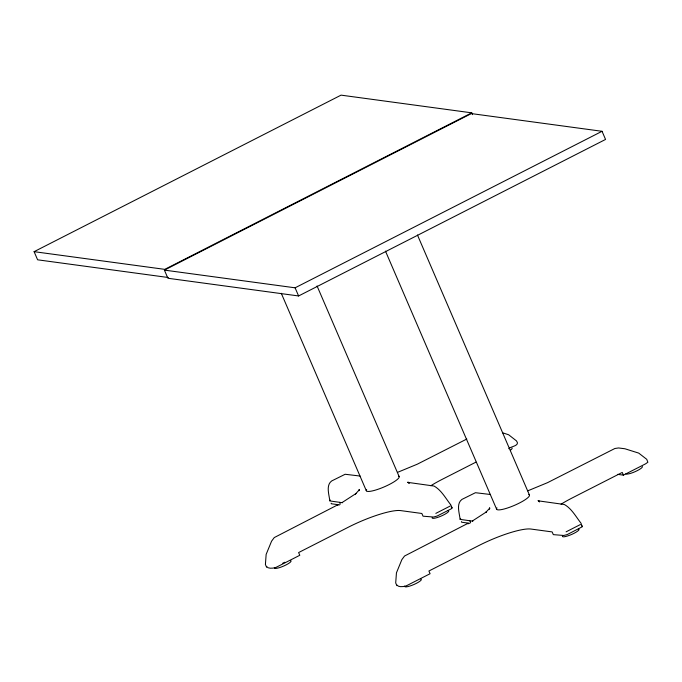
<?xml version="1.0" encoding="UTF-8"?>
<svg xmlns="http://www.w3.org/2000/svg" width="682" height="682" viewBox="0 0 682 682"><rect width="100%" height="100%" fill="white"/><g stroke="black" fill="none" stroke-linecap="round" stroke-linejoin="round"><path stroke-width="1.02" d="M359.243 490.341L359.354 489.403L359.09 490.631L359.423 489.736L355.39 494.066L356.013 493.529L342.134 502.523M489.54 508.781L489.65 507.851L489.386 509.07L489.719 508.184L485.686 512.514L486.309 511.977L472.421 520.971M450.947 505.2L452.115 507.911L451.305 508.798L436.992 516.095L433.53 517.033L423.028 516.189L421.851 513.478L400.632 510.596A43.154 8.534 -23.3 0 0 348.451 527.152L298.614 552.565L299.79 555.276L277.642 566.572C275.076 568.515 267.6 568.993 266.884 566.682M539.53 501.943L538.158 500.562L539.138 501.253L538.243 500.835L564.346 504.501C571.687 508.593 575.958 516.786 581.013 523.205L582.215 526.811L567.279 534.543L563.826 535.481L553.315 534.637L552.147 531.917L530.928 529.044A43.154 8.534 -23.3 0 0 478.747 545.6L428.91 571.013L430.078 573.724L407.93 585.02C405.372 586.963 397.896 587.432 397.18 585.13M502.489 432.755L508.661 434.775L516.436 440.862C520.63 445.883 510.682 446.292 508.772 448.713M527.749 490.844L547.569 482.651L614.891 448.492L618.54 447.955L624.908 448.765L638.719 453.104L646.732 459.31L647.866 462.243L645.513 463.871L623.408 475.141L617.602 474.357M342.56 502.736L329.815 500.938L330.369 500.094M331.137 503.163L331.256 503.759L339.653 504.893M472.856 521.184L460.111 519.386L460.665 518.542M461.424 521.611L461.552 522.207L469.949 523.341M168.318 277.514L37.612 259.808L34.1 251.667L341.051 95.139L471.756 112.845L472.532 114.653M471.756 112.845L164.805 269.364L34.1 251.667M164.396 270.106L471.339 113.587L602.044 131.294L605.556 139.435L298.605 295.962L167.9 278.256L164.396 270.106L295.101 287.813L602.044 131.294M337.735 504.851L274.258 537.569L271.572 541.193L266.151 554.389L265.409 564.5L266.577 567.211M466.812 439.029L417.273 464.203L397.453 472.396M475.959 462.132L442.107 479.395A43.154 8.534 -23.3 0 0 430.785 485.746M435.824 513.384L450.137 506.078M468.031 523.299L404.545 556.018L401.86 559.641L396.447 572.837L395.705 582.939L396.873 585.659M566.111 531.832L580.433 524.526M360.045 476.036L345.152 474.263L331.665 480.963C325.664 485.345 329.227 494.919 329.773 500.733M490.341 494.484L475.439 492.711L461.953 499.403C455.951 503.793 459.515 513.367 460.069 519.181M581.55 525.515L582.411 526.359M451.254 507.076L452.115 507.911M409.234 483.495L407.87 482.114L408.842 482.805L407.947 482.396L434.05 486.053C441.39 490.145 445.661 498.346 450.717 504.757M623.408 475.141L622.24 472.43L572.403 497.843A43.154 8.534 -23.3 0 0 561.081 504.186M417.452 235L529.445 495.038M385.475 251.121L496.624 509.198M469.821 520.767L470.606 522.582M317.053 285.963L399.149 476.59M295.101 287.813L298.605 295.962M281.282 293.286L366.328 490.75M339.534 502.327L340.309 504.134M578.421 528.968A9.045 1.79 -23.3 0 1 571.917 534.321A9.045 1.79 -23.3 0 1 562.462 536.052M528.78 494.527A17.877 3.529 -23.3 0 1 513.623 505.703A17.877 3.529 -23.3 0 1 496.973 507.86M642.333 466.505A9.045 1.79 -23.3 0 1 635.249 471.612A9.045 1.79 -23.3 0 1 625.82 473.837M468.108 523.904A9.045 1.79 -23.3 0 1 468.091 523.401M420.709 579.035A9.045 1.79 -23.3 0 1 414.204 584.389A9.045 1.79 -23.3 0 1 404.758 586.111M448.125 510.52A9.045 1.79 -23.3 0 1 441.621 515.873A9.045 1.79 -23.3 0 1 432.175 517.604M398.484 476.079A17.877 3.529 -23.3 0 1 383.335 487.255A17.877 3.529 -23.3 0 1 366.677 489.412M512.046 448.057A9.045 1.79 -23.3 0 1 510.451 450.154M337.82 505.456A9.045 1.79 -23.3 0 1 337.795 504.953M284.846 562.224A9.045 1.79 -23.3 0 1 282.74 563.221M290.421 560.587A9.045 1.79 -23.3 0 1 283.917 565.941A9.045 1.79 -23.3 0 1 274.462 567.663"/></g></svg>
